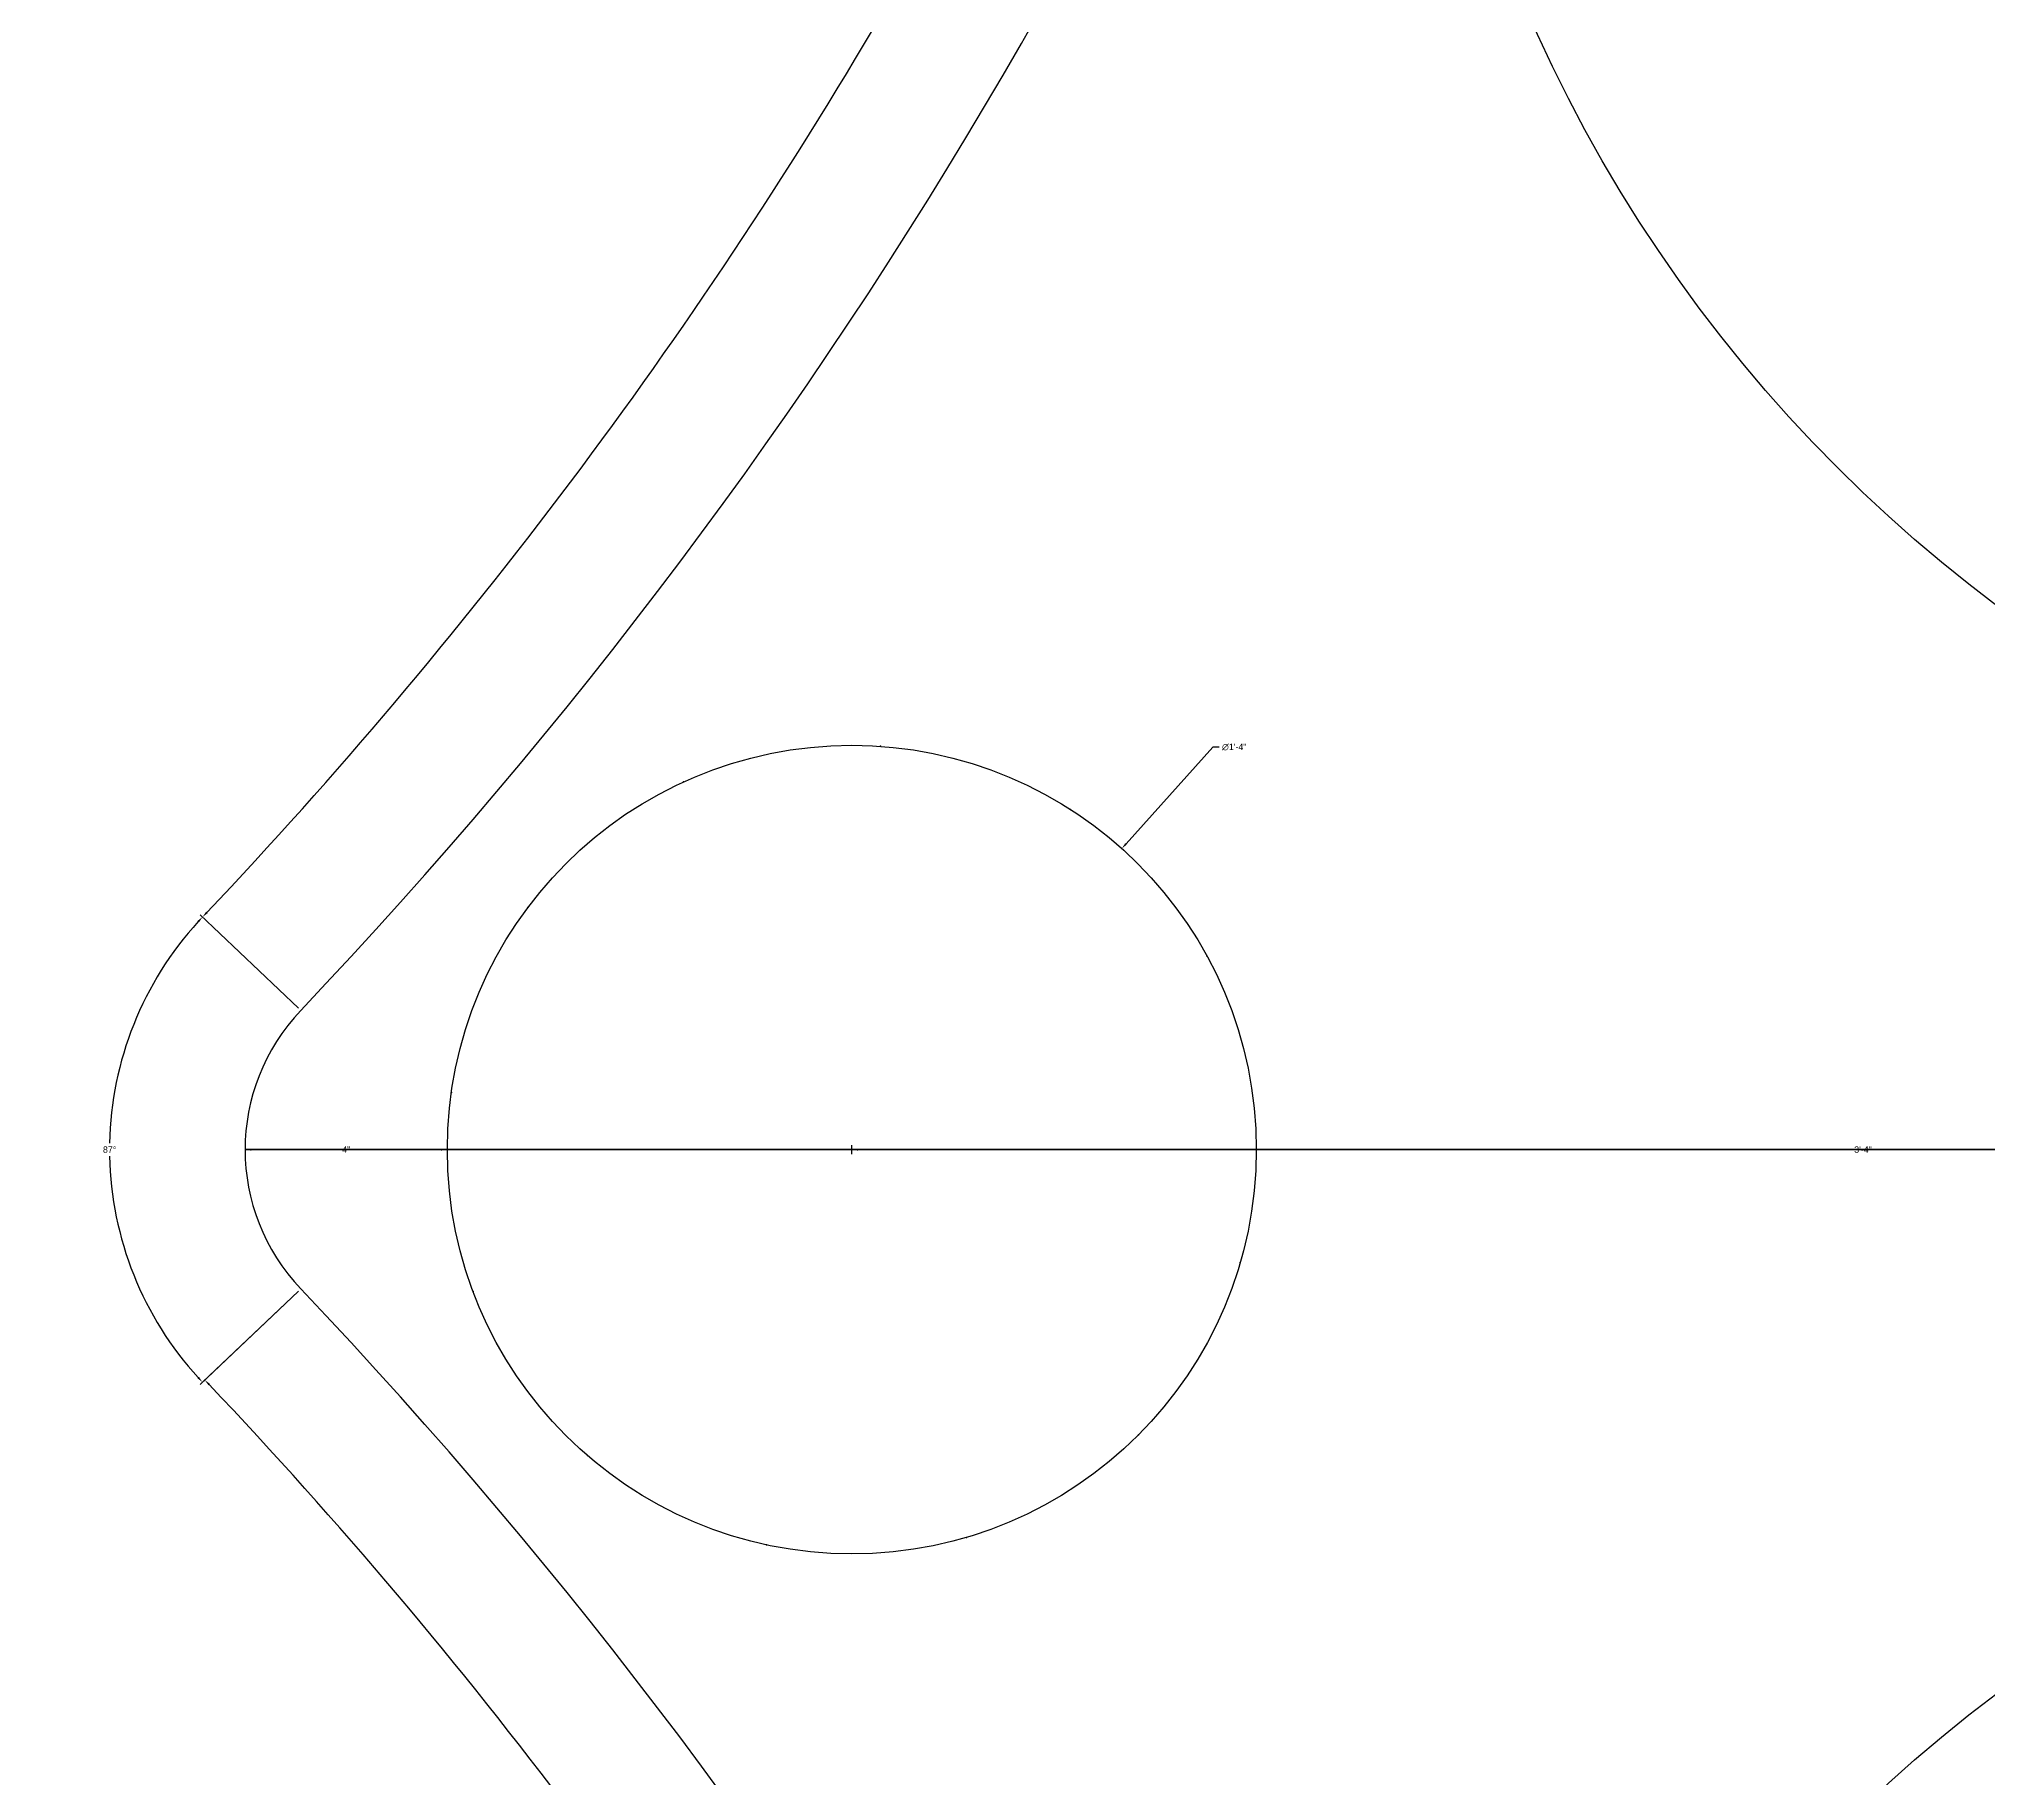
# Model space of a CAD drawing. Header units: inches. Extents: x -98 to 100, y -93 to 50.
# Drawn here: x -31.18 to 7.38, y -33.86 to 0.55 of the extents above; entities that cross this region are included whole.
import ezdxf

# ---------------------------------------------------------------- set-up
doc = ezdxf.new("R2010")
doc.units = ezdxf.units.IN
doc.header["$MEASUREMENT"] = 0
doc.layers.add('mesurments', color=4, linetype='Continuous', lineweight=50, plot=False)
doc.styles.get("Standard").update_dxf_attribs({"font": 'arial.ttf'})
doc.dimstyles.get("Standard").update_dxf_attribs({"dimtxt": 0.125, "dimasz": 0.125, "dimexe": 0.0625, "dimexo": 0.0625, "dimgap": 0.0625, "dimtad": 0, "dimtih": 1, "dimtoh": 1, "dimdec": 4, "dimzin": 0, "dimdsep": 46, "dimlunit": 4, "dimtxsty": 'Standard', "dimcen": 0.09, "dimclrd": 256, "dimclre": 256, "dimadec": 0, "dimazin": 0, "dimtfac": 1, "dimtdec": 4, "dimtofl": 0, "dimtmove": 0, "dimatfit": 3, "dimfxl": 1, "dimtolj": 1, "dimtzin": 0, "dimarcsym": 0})

# ---------------------------------------------------------------- blocks, each defined once
blk = doc.blocks.new('*D16')
at = {"layer": 'Defpoints', "color": 0, "transparency": 16777216}
for p in [(-27.109, -21.425), (-23.109, -21.425), (-23.109, -21.425)]:
    blk.add_point(p, dxfattribs=at)
at = {"layer": 'mesurments', "lineweight": -2, "transparency": 16777216}
for p, q in [((-26.984, -21.425), (-25.245, -21.425)), ((-23.234, -21.425), (-24.972, -21.425))]:
    blk.add_line(p, q, dxfattribs=at)
at = {"layer": 'mesurments', "transparency": 16777216}
for points in [[(-26.984, -21.404), (-26.984, -21.446), (-27.109, -21.425)], [(-23.234, -21.404), (-23.234, -21.446), (-23.109, -21.425)]]:
    blk.add_solid(points, dxfattribs=at)
at = {"layer": 'mesurments', "color": 0, "transparency": 16777216, "insert": (-25.109, -21.425), "char_height": 0.125, "attachment_point": 5}
blk.add_mtext('\\A1;4"', dxfattribs=at)
blk = doc.blocks.new('*D17')
at = {"layer": 'Defpoints', "color": 0, "transparency": 16777216}
for p in [(-9.768, -15.468), (-20.449, -27.381)]:
    blk.add_point(p, dxfattribs=at)
at = {"layer": 'mesurments', "lineweight": -2, "transparency": 16777216}
for p, q in [((-7.967, -13.46), (-9.685, -15.375)), ((-7.842, -13.46), (-7.967, -13.46)), ((-15.199, -21.425), (-15.019, -21.425)), ((-15.109, -21.515), (-15.109, -21.335))]:
    blk.add_line(p, q, dxfattribs=at)
at = {"layer": 'mesurments', "transparency": 16777216}
blk.add_solid([(-9.7, -15.361), (-9.669, -15.389), (-9.768, -15.468)], dxfattribs=at)
at = {"layer": 'mesurments', "color": 0, "transparency": 16777216, "insert": (-7.545, -13.46), "char_height": 0.125, "attachment_point": 5}
blk.add_mtext('\\A1;∅1\'-4"', dxfattribs=at)
blk = doc.blocks.new('*D18')
at = {"layer": 'Defpoints', "color": 0, "transparency": 16777216}
for p in [(-26.008, -24.18), (-10.837, -50.647), (-2.846, -63.888), (-98.493, -93.071)]:
    blk.add_point(p, dxfattribs=at)
at = {"layer": 'mesurments', "lineweight": -2, "transparency": 16777216}
for p, q in [((-26.053, -24.223), (-27.951, -26.027)), ((-2.906, -63.906), (-5.409, -64.67))]:
    blk.add_line(p, q, dxfattribs=at)
for start, end in [(30.34082, 43.46986), (17.04106, 30.17019)]:
    blk.add_arc((-98.493, -93.071), 97.383, start, end, dxfattribs=at)
at = {"layer": 'mesurments', "transparency": 16777216}
for points in [[(-27.834, -26.089), (-27.804, -26.06), (-27.905, -25.984)], [(-5.366, -64.526), (-5.406, -64.538), (-5.35, -64.652)]]:
    blk.add_solid(points, dxfattribs=at)
at = {"layer": 'mesurments', "color": 0, "transparency": 16777216, "insert": (-14.375, -44.004), "char_height": 0.125, "attachment_point": 5}
blk.add_mtext('\\A1;27°', dxfattribs=at)
blk = doc.blocks.new('*D19')
at = {"layer": 'Defpoints', "color": 0, "transparency": 16777216}
for p in [(-26.008, -18.669), (-29.575, -19.751), (-23.109, -21.425), (-26.008, -24.18)]:
    blk.add_point(p, dxfattribs=at)
at = {"layer": 'mesurments', "lineweight": -2, "transparency": 16777216}
for p, q in [((-26.053, -18.626), (-27.996, -16.78)), ((-26.053, -24.223), (-27.996, -26.07))]:
    blk.add_line(p, q, dxfattribs=at)
for start, end in [(137.5288, 178.9164), (181.0836, 222.4712)]:
    blk.add_arc((-23.109, -21.425), 6.68, start, end, dxfattribs=at)
at = {"layer": 'mesurments', "transparency": 16777216}
for points in [[(-28.051, -16.9), (-28.021, -16.929), (-27.951, -16.823)], [(-28.021, -25.921), (-28.051, -25.949), (-27.951, -26.027)]]:
    blk.add_solid(points, dxfattribs=at)
at = {"layer": 'mesurments', "color": 0, "transparency": 16777216, "insert": (-29.788, -21.425), "char_height": 0.125, "attachment_point": 5}
blk.add_mtext('\\A1;87°', dxfattribs=at)
blk = doc.blocks.new('*D20')
at = {"layer": 'Defpoints', "color": 0, "transparency": 16777216}
for p in [(-98.493, 50.221), (-2.846, 21.038), (-18.467, -5.16), (-26.008, -18.669)]:
    blk.add_point(p, dxfattribs=at)
at = {"layer": 'mesurments', "lineweight": -2, "transparency": 16777216}
for p, q in [((-2.906, 21.056), (-5.469, 21.839)), ((-26.053, -18.626), (-27.996, -16.78))]:
    blk.add_line(p, q, dxfattribs=at)
for start, end in [(329.82987, 342.95889), (316.53018, 329.65913)]:
    blk.add_arc((-98.493, 50.221), 97.32, start, end, dxfattribs=at)
at = {"layer": 'mesurments', "transparency": 16777216}
for points in [[(-5.466, 21.707), (-5.426, 21.695), (-5.409, 21.82)], [(-27.849, -16.747), (-27.88, -16.718), (-27.951, -16.823)]]:
    blk.add_solid(points, dxfattribs=at)
at = {"layer": 'mesurments', "color": 0, "transparency": 16777216, "insert": (-14.429, 1.186), "char_height": 0.125, "attachment_point": 5}
blk.add_mtext('\\A1;27°', dxfattribs=at)
blk = doc.blocks.new('*D36')
at = {"layer": 'Defpoints', "color": 0, "transparency": 16777216}
for p in [(-15.109, -21.425), (-15.109, -21.425), (24.891, -21.425)]:
    blk.add_point(p, dxfattribs=at)
at = {"layer": 'mesurments', "lineweight": -2, "transparency": 16777216}
for p, q in [((-14.984, -21.425), (4.663, -21.425)), ((24.766, -21.425), (5.12, -21.425))]:
    blk.add_line(p, q, dxfattribs=at)
at = {"layer": 'mesurments', "transparency": 16777216}
for points in [[(-14.984, -21.404), (-14.984, -21.446), (-15.109, -21.425)], [(24.766, -21.404), (24.766, -21.446), (24.891, -21.425)]]:
    blk.add_solid(points, dxfattribs=at)
at = {"layer": 'mesurments', "color": 0, "transparency": 16777216, "insert": (4.891, -21.425), "char_height": 0.125, "attachment_point": 5}
blk.add_mtext('\\A1;3\'-4"', dxfattribs=at)

msp = doc.modelspace()

# ---------------------------------------------------------------- linework, layer by layer
for centre, radius in [((24.89136, 12.57518), 29), ((-15.10864, -21.42482), 8), ((24.89136, -55.42482), 29)]:
    msp.add_circle(centre, radius)
for centre, radius, start, end in [((-98.49331, 50.22119), 100, 316.4565904, 343.0324802), ((-23.10864, -21.42482), 4, 136.45659, 223.54341), ((-98.49331, -93.07083), 100, 16.9675198, 43.5434096)]:
    msp.add_arc(centre, radius, start, end)
for p in [(-14.54274, -13.44486), (-18.43781, -14.15044), (-10.78622, -14.69305), (-21.51779, -16.63704), (-8.08798, -17.58941), (-23.02858, -20.29586), (-7.42727, -23.66014), (-22.60029, -24.23108), (-9.43928, -27.06914), (-20.33779, -27.47924), (-16.795, -29.24506), (-12.83934, -29.09621)]:
    msp.add_point(p)
at = {"layer": 'mesurments'}
msp.add_line((83.89136, -21.42482), (-27.10864, -21.42482), dxfattribs=at)

# ---------------------------------------------------------------- dimensions: what is measured, and where the dimension line sits
for base, center, p1, p2, picture, middle in [((-18.46742, -5.15991), (-98.49331, 50.22119), (-26.00805, -18.6692), (-2.84628, 21.03824), '*D20', (-14.42939, 1.18582)), ((-29.5753, -19.75068), (-23.10864, -21.42482), (-26.00805, -18.6692), (-26.00805, -24.18043), '*D19', (-29.7885, -21.42482)), ((-10.83724, -50.64686), (-98.49331, -93.07083), (-2.84628, -63.88787), (-26.00805, -24.18043), '*D18', (-14.37541, -44.00397))]:
    dim = msp.add_angular_dim_3p(base=base, center=center, p1=p1, p2=p2, dimstyle='Standard', dxfattribs=at)
    dim.commit()
    dim.dimension.update_dxf_attribs({"geometry": picture, "text_midpoint": middle})
dim = msp.add_diameter_dim_2p(p1=(-20.4492, -27.38119), p2=(-9.76807, -15.46845), dimstyle='Standard', dxfattribs=at)
dim.commit()
dim.dimension.update_dxf_attribs({"geometry": '*D17', "text_midpoint": (-7.54519, -13.45951), "dimtype": 163})
for base, p1, p2, picture, middle in [((-23.10864, -21.42482), (-27.10864, -21.42482), (-23.10864, -21.42482), '*D16', (-25.10864, -21.42482)), ((-15.10864, -21.42482), (24.89136, -21.42482), (-15.10864, -21.42482), '*D36', (4.89136, -21.42482))]:
    dim = msp.add_linear_dim(base=base, p1=p1, p2=p2, dimstyle='Standard', dxfattribs=at)
    dim.commit()
    dim.dimension.update_dxf_attribs({"geometry": picture, "text_midpoint": middle})

doc.saveas('drawing.dxf')
